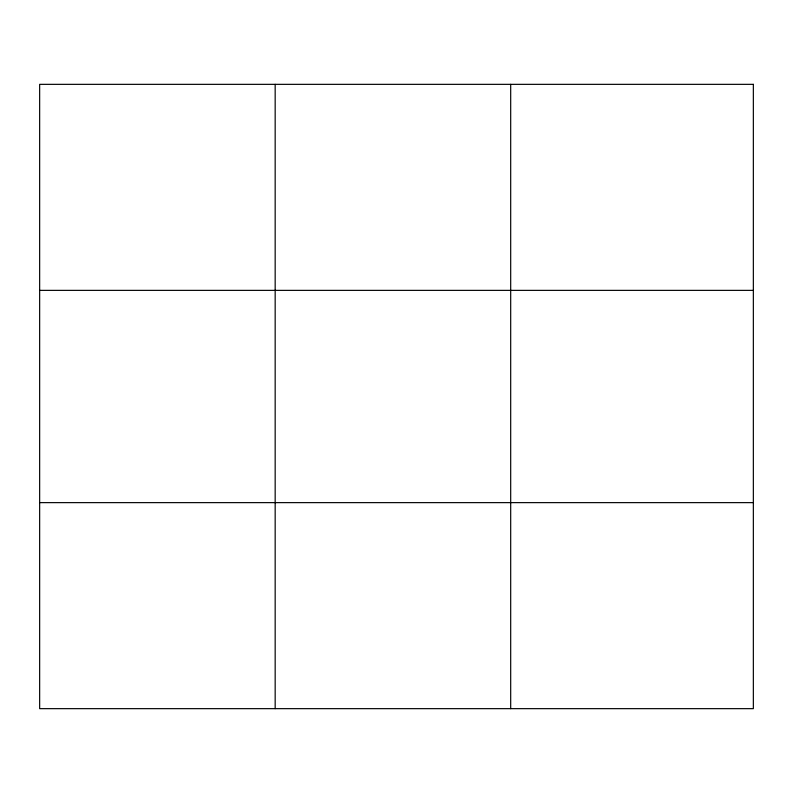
<?xml version="1.0" encoding="UTF-8"?>
<svg xmlns="http://www.w3.org/2000/svg" width="793" height="793" viewBox="0 0 793 793"><rect width="100%" height="100%" fill="white"/><g stroke="black" fill="none" stroke-linecap="round" stroke-linejoin="round"><path stroke-width="1.19" d="M275.171 84.345L275.171 708.655M510.692 84.345L510.692 708.655M39.65 290.367L753.35 290.367M39.65 502.633L753.35 502.633M753.35 84.345L753.35 708.655L39.65 708.655L39.65 84.345L753.35 84.345"/></g></svg>
